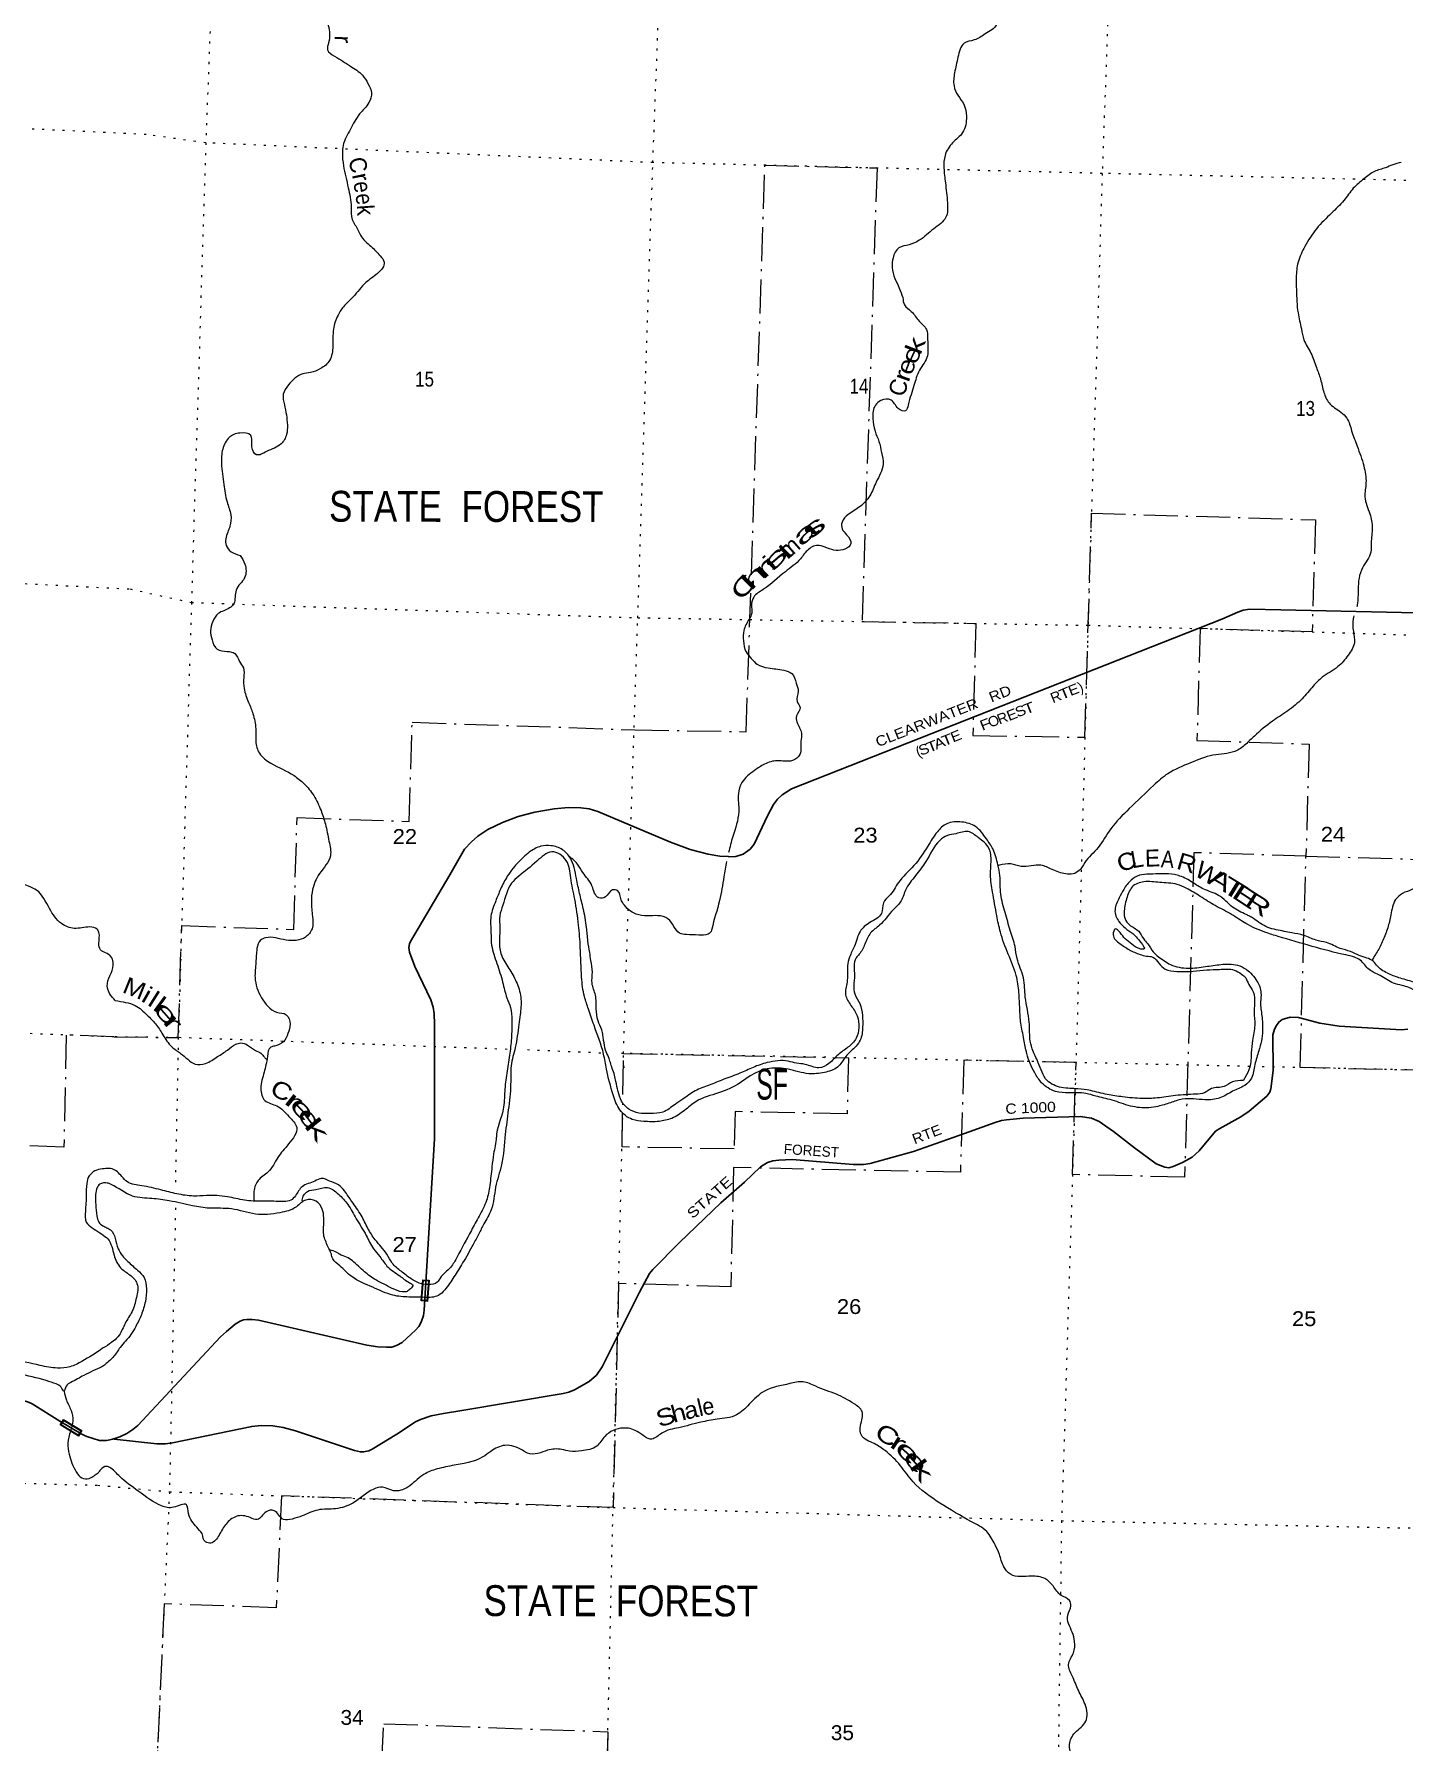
# Model space of a CAD drawing. Header units: feet. Extents: x -932108 to -739700, y 12311 to 202656.
# Drawn here: x -806858 to -790731, y 61012 to 81120 of the extents above; entities that cross this region are included whole.
import ezdxf
from ezdxf.enums import TextEntityAlignment as Align

# ---------------------------------------------------------------- set-up
doc = ezdxf.new("R2010")
doc.units = ezdxf.units.FT
doc.header["$LTSCALE"] = 80
doc.linetypes.add('DOT_DASHED', pattern=[7.7, 5, -1.2, 0.3, -1.2])
doc.linetypes.add('DOTTED', pattern=[1.5, 0.3, -1.2])
for name, color, linetype, lineweight in [('29', 7, 'Continuous', 25), ('30', 7, 'Continuous', 35), ('31', 7, 'Continuous', 13), ('39', 7, 'Continuous', 13), ('44', 7, 'DOT_DASHED', 13), ('7', 7, 'DOTTED', 13)]:
    doc.layers.add(name, color=color, linetype=linetype, lineweight=lineweight)
doc.layers.add('41', color=7, linetype='Continuous')

msp = doc.modelspace()

# ---------------------------------------------------------------- linework, layer by layer
at = {"layer": '29'}
msp.add_line((-801964.77, 71222.62), (-802427.98, 70435.32), dxfattribs=at)
for points in [[(-792179.3, 74341.52), (-792542.56, 74349.73), (-792620.94, 74338.62), (-792686.99, 74313.84), (-792875.03, 74230.51), (-797941.99, 72233.37), (-798051.06, 72164.01), (-798103.46, 72110.08), (-798154.25, 72048.36), (-798221.23, 71914.66), (-798380.12, 71583.6), (-798426.69, 71523.81), (-798509.28, 71463.19), (-798595.93, 71437.07), (-798681.57, 71431.02), (-798683.44, 71435.12), (-798785.8, 71441.2), (-798922.02, 71465.98), (-799133.47, 71517.68), (-799365.83, 71606.61), (-799764.54, 71774.69)], [(-788979.85, 74269.23), (-792179.3, 74341.52)], [(-799764.54, 71774.69), (-800222.59, 71967.79), (-800321.35, 71998.79), (-800422.43, 72009.18), (-800564.89, 72015.32), (-800734.13, 71998.79), (-800963.85, 71957.89), (-801159.29, 71907.93), (-801342.71, 71836.29), (-801514.28, 71755.11), (-801634.39, 71675.29), (-801708.29, 71610.54), (-801788.92, 71521.51), (-801964.77, 71222.62)], [(-802427.98, 70435.32), (-802439.94, 70409.66), (-802447.16, 70365.25), (-802438.51, 70310.69), (-802376.08, 70143.13), (-802186.99, 69747.25), (-802159.25, 69662.07), (-802146.61, 69582.5), (-802142.91, 69461.39), (-802145.22, 68110.57), (-802266.03, 66096.58), (-802272.77, 66033.58), (-802299.32, 65954.61), (-802326.43, 65901.41), (-802367.71, 65860.11), (-802417.22, 65811.62), (-802524.56, 65715.55), (-802590.61, 65678.38), (-802646.14, 65660.49), (-802710.31, 65657.72), (-802809.15, 65662.26), (-802941.28, 65683.1), (-804214.9, 65975.76), (-804291.42, 65985.23), (-804353.18, 65986.09), (-804394.45, 65979.89), (-804431.6, 65965.43), (-804491.46, 65928.26), (-804594.65, 65843.59), (-804665.21, 65780.78), (-805636.97, 64736.68), (-805696.77, 64689.17), (-805766.94, 64643.73), (-805850.53, 64604.49), (-805896.97, 64586.94), (-805935.15, 64576.61), (-805967.14, 64568.35), (-806007.39, 64562.16), (-806051.76, 64559.06), (-806090, 64560.95)], [(-795904.52, 68176.98), (-795542.21, 68305.64), (-795468.01, 68328.18), (-795408.79, 68336.14), (-795214.36, 68355.12), (-794543.22, 68375.44), (-794407.52, 68354.78), (-794319.04, 68317.49), (-794148.54, 68200.49), (-793901.46, 68007.39), (-793648.2, 67818.13), (-793545.97, 67776.92), (-793497.07, 67772.27), (-793448, 67784.74), (-793336.4, 67832.84), (-793224.63, 67898.08), (-793139.64, 67971.15), (-792947.53, 68201), (-792899.14, 68233.57), (-792650.82, 68371.42), (-792551.68, 68438.66), (-792342.12, 68615.75), (-792309.52, 68662.35), (-792295.22, 68703.01), (-792267.78, 68916.93), (-792271.51, 69338.28), (-792253.63, 69403.31), (-792230.35, 69445.25), (-792202.4, 69487.19), (-792162.77, 69515.94), (-792067.35, 69543.11), (-791970.58, 69542.94), (-791719.18, 69476.1), (-791492.91, 69440.01), (-790756.38, 69393.99), (-790682.75, 69404.49)], [(-801821.2, 64913.26), (-800630.22, 65112.57), (-800561.83, 65129.97), (-800496.63, 65157.93), (-800324.32, 65255.79), (-800235.84, 65330.35), (-800170.49, 65427.36), (-799731.77, 66306.39), (-799611.79, 66528), (-799573.61, 66575.01), (-799258.79, 66891.64), (-798771.74, 67358.16), (-798495.58, 67603.59), (-798305.48, 67781.58), (-798221.99, 67833.04), (-798161.11, 67851.48), (-798091.26, 67860.8), (-797930.89, 67867.45), (-797214.15, 67808.34), (-797094.65, 67809.54), (-797015.48, 67823.52), (-796504.16, 67964.04), (-795904.52, 68176.98)], [(-808444.2, 63507.02), (-808426.89, 63628.62), (-808395.03, 63751.7), (-808356.59, 63844.03), (-808311.55, 63931.94), (-807762.32, 64732.03), (-807659.08, 64855.14), (-807582.17, 64925.46), (-807542.64, 64954.05), (-807489.91, 64982.63), (-807393.24, 65017.78), (-807325.15, 65033.18), (-807257.04, 65044.17), (-807125.21, 65052.95), (-807050.53, 65046.37), (-806986.82, 65033.18), (-806923.11, 65011.2), (-806879.16, 64991.4), (-806554.02, 64789.18), (-806303.03, 64638.64), (-806274.18, 64624.36), (-806237.66, 64608.94), (-806090, 64560.95)], [(-805913.6, 64574.88), (-805414.5, 64519.48), (-805312.04, 64519.48), (-805228.22, 64533.46), (-804295.6, 64726.28), (-804185.04, 64738.51), (-804047.7, 64733.75), (-803924.24, 64715.21), (-803779.94, 64674.5), (-803087.25, 64441.5), (-803016.11, 64426.28), (-802978.86, 64426.28), (-802918.31, 64440.26), (-802877.23, 64460.01), (-802587.31, 64636.87), (-802368.78, 64780.45), (-802309.67, 64808.05), (-802182.5, 64850.35), (-802037.53, 64877.06), (-801821.2, 64913.26)]]:
    msp.add_lwpolyline(points, dxfattribs=at)
at = {"layer": '31'}
for p, q in [((-802299.76, 66203.87), (-802281.78, 66453.22)), ((-802281.78, 66453.22), (-802206.98, 66447.82)), ((-806510.57, 64807.9), (-806297.42, 64677.25)), ((-806297.42, 64677.25), (-806336.62, 64613.31))]:
    msp.add_line(p, q, dxfattribs=at)
for points in [[(-802206.98, 66447.82), (-802224.95, 66198.47), (-802299.76, 66203.87)], [(-806336.62, 64613.31), (-806549.76, 64743.95), (-806510.57, 64807.9)]]:
    msp.add_lwpolyline(points, dxfattribs=at)
for points in [[(-802291.21, 66211.26), (-802274.38, 66444.66), (-802215.52, 66440.42), (-802232.35, 66207.02)], [(-806538.75, 64746.59), (-806507.92, 64796.89), (-806308.43, 64674.6), (-806339.26, 64624.31)]]:
    msp.add_lwpolyline(points, close=True, dxfattribs=at)
at = {"layer": '39'}
for points in [[(-794580.3, 88566.9), (-794450.6, 88520.55), (-794396.97, 88428.11), (-794351.81, 88257.23), (-794388.99, 88163.54), (-794506.82, 88136.88), (-794663.25, 88101.32), (-794744.65, 88013.02), (-794764.66, 87821.94), (-794775.28, 87608.38), (-794758.15, 87444.42), (-794727.5, 87326.44), (-794646.06, 87154.45), (-794514.83, 86896.19), (-794503.96, 86790.93), (-794488.86, 86691.6), (-794513.43, 86549.09), (-794531.25, 86364), (-794540.75, 86186.73), (-794566.96, 86056.37), (-794550.26, 85878.3), (-794513.87, 85750.06), (-794452.96, 85566.59), (-794402.99, 85486.37), (-794279.06, 85383.7), (-794186.7, 85304.19), (-794046.68, 85265.59), (-793940.99, 85226.03), (-793828.41, 85147.92), (-793753.17, 85036.66), (-793731.47, 84955.28), (-793724.66, 84783.56), (-793751.25, 84641.11), (-793816.99, 84471.62), (-793974.3, 84276.68), (-794070.78, 84091.98), (-794198.98, 83859.83), (-794178.06, 83687.68), (-794126.76, 83585.22), (-794146.49, 83468.79), (-794264.57, 83302.92), (-794371.05, 83251.7), (-794512.66, 83173.32), (-794566.78, 83053.91), (-794537.52, 82956.16), (-794456.5, 82901.21), (-794432.85, 82817.76), (-794571.18, 82715.06), (-794693.82, 82597.75), (-794770.5, 82531.49), (-794913.94, 82459.22), (-795028.73, 82400.18), (-795100.76, 82353.97), (-795095.62, 82258.97), (-795054.2, 82162.87), (-795048.36, 82025.48), (-795093.35, 81940.09), (-795160.61, 81917.94), (-795255.8, 81840.15), (-795312.46, 81769.25), (-795423.34, 81706.06), (-795475.28, 81657.21), (-795526.82, 81555.88), (-795530.49, 81436.94), (-795521.75, 81327.71), (-795528.71, 81233.09), (-795659.22, 81122.08), (-795788.49, 81051.38), (-795908.7, 81012.7), (-795980.31, 80849.43), (-796020.29, 80665.02), (-796027.09, 80509.86), (-795982.08, 80399.52), (-795912.7, 80294.49), (-795880.78, 80152.26), (-795927.05, 79959.98), (-796043.71, 79840.47), (-796133.02, 79691.87), (-796145.68, 79542.94), (-796128.86, 79368.9), (-796103.83, 79134.07), (-796123.22, 78963.15), (-796264.56, 78828.26), (-796436.19, 78692.28), (-796556.83, 78639.48), (-796674.97, 78602.74), (-796745.15, 78485.84), (-796754.68, 78373.14), (-796722.38, 78243.01), (-796671.38, 78130.47), (-796630.46, 78018.24)], [(-805344, 85678.95), (-805280.39, 85612.01), (-805206.51, 85456.39), (-805131.08, 85351.17), (-805041.11, 85259.63), (-805006.43, 85141.54), (-804987.65, 84965.42), (-804918.83, 84842.24), (-804830.16, 84708.37), (-804750.7, 84603.02), (-804657.69, 84479.1), (-804613.49, 84342.56), (-804578.16, 84180.05), (-804544.65, 84023.66), (-804515.93, 83843.19), (-804518.76, 83685.89), (-804520.45, 83500.31), (-804510.79, 83290.16), (-804493.97, 83116.12), (-804483.35, 83002.8), (-804455.39, 82862.71), (-804445.54, 82789.77), (-804422.91, 82738.63), (-804353.84, 82623.52), (-804307.39, 82559.54), (-804224.05, 82514.61), (-804113.49, 82436.57), (-804069.25, 82366.61), (-804012, 82195.36), (-803950.74, 82088.55), (-803876.77, 82001.54), (-803786.11, 81932.17), (-803707.48, 81865.19), (-803633.82, 81768.1), (-803531.05, 81633.79), (-803454.82, 81423.62), (-803394.47, 81222.01), (-803390.67, 81018.1), (-803403.3, 80935.76), (-803320.89, 80860.59), (-803134.87, 80743.91), (-802992.93, 80636.65), (-802927.33, 80539.81), (-802886.35, 80429.59), (-802916.15, 80313.47), (-803025.18, 80179.61), (-803133.56, 80001.33), (-803220.21, 79808.26), (-803228.99, 79719.75), (-803215.46, 79570.02), (-803158.92, 79310.01), (-803125.52, 79085.01), (-803111.92, 78937.29), (-803045.05, 78816.19), (-803016.75, 78752.77), (-802891.68, 78621.82), (-802784.19, 78509.56), (-802736.04, 78435.45), (-802814.78, 78302.67), (-802953.29, 78193.92), (-803101.67, 78026.96), (-803203.72, 77923.14), (-803279.75, 77812.48), (-803333.29, 77646.65), (-803341.52, 77445.12), (-803378.93, 77278.79), (-803484.82, 77181.15), (-803605.28, 77134.4), (-803694.52, 77118.97), (-803863.95, 76988.97), (-803923.8, 76879.83), (-803911.47, 76756.37), (-803876.48, 76517.2), (-803885.95, 76406.51), (-803949.89, 76295.47), (-804122.17, 76203.9), (-804238.29, 76167.11), (-804293.94, 76259.61), (-804307.91, 76395.23), (-804436.15, 76423.38), (-804560.83, 76370.7), (-804637.67, 76233.83), (-804652.85, 76068.84), (-804624.34, 75815.74), (-804586.22, 75612.79), (-804542.52, 75460.12), (-804552.73, 75325.24), (-804579.09, 75255.43), (-804595.97, 75100.58), (-804537.75, 75026.15), (-804432.24, 74980.54)], [(-805902.11, 69742.32), (-805965, 69814.95), (-805996, 69940.95), (-805952, 70063.95), (-805927, 70189.95), (-805954, 70259.95), (-806016, 70302.95), (-806075, 70335.95), (-806096, 70416.95), (-806095, 70541.95), (-806117, 70581.95), (-806201, 70606.95), (-806385, 70590.95), (-806535, 70647.95), (-806677, 70823.95), (-806829, 71039.95), (-806923, 71085.95), (-807063, 71172.95), (-807102, 71291.95), (-807102, 71430.95), (-807084, 71564.95), (-807114, 71715.95), (-807315, 72086.95), (-807449, 72358.95), (-807497, 72736.95), (-807510, 73128.95), (-807505, 73287.95), (-807576, 73371.95), (-807694, 73386.95), (-807818, 73377.95), (-807959, 73409.95), (-808141, 73484.95), (-808262, 73626.95), (-808553, 74020.95), (-808765, 74116.95), (-809434, 74290.95), (-809611, 74358.95), (-809696, 74523.95), (-809753, 74699.95), (-809889, 74864.95), (-810162, 75216.95), (-810191, 75331.95), (-810129, 75463.95), (-809921, 75614.95), (-809680, 75787.95), (-809617, 75941.95), (-809659, 76088.95), (-809781, 76431.95), (-809800, 76591.95), (-809721, 76694.95), (-809610, 76742.95), (-809543, 76806.95), (-809557, 76893.95), (-809698, 77135.95), (-809765, 77223.95), (-809840, 77252.95), (-809960, 77263.95), (-810046, 77330.95), (-810076, 77440.95), (-810155, 77649.95), (-810260, 77740.95), (-810423, 77844.95), (-810506, 77932.95), (-810534, 78032.95), (-810536, 78254.95), (-810557, 78415.95), (-810729, 78632.95), (-810879, 78846.95), (-810915, 78983.95), (-810821, 79118.95), (-810764, 79309.95), (-810830, 79463.95), (-810987, 79605.95), (-811161, 79780.95), (-811241, 80019.95), (-811196, 80239.95), (-811077, 80410.95), (-810898, 80537.95), (-810772, 80659.95), (-810785, 80776.95), (-810824, 80915.95), (-811077, 81217.95), (-811143, 81363.95), (-811140, 81530.95), (-811105, 81666.95), (-811115, 81761.95), (-811284, 81958.95), (-811409, 82199.95), (-811466, 82512.95), (-811537, 82673.95), (-811723, 82753.95), (-811816, 82838.95), (-811859, 82935.95), (-811871, 83060.95), (-811971, 83131.95), (-812106, 83119.95), (-812217, 83087.95)], [(-790761.48, 79609.92), (-790861.23, 79580.7), (-790944.98, 79546.94), (-791075.45, 79502.52), (-791201.13, 79417.59), (-791325.66, 79304.37), (-791436.95, 79162.51), (-791582.82, 79011.61), (-791757.89, 78829.32), (-791895.48, 78619.66), (-791975.83, 78434.47), (-791997.43, 78257.56), (-791995.92, 78110.22), (-791976.1, 77837.21), (-791937.55, 77648.37), (-791907.14, 77522.34), (-791825.33, 77362.44), (-791759.89, 77194.98), (-791711.65, 77058.31), (-791672.17, 76899.71), (-791611.34, 76778.8), (-791473.5, 76669.65), (-791403.06, 76598.88), (-791345.12, 76449.81), (-791280.12, 76268.23), (-791202.56, 76035.83), (-791176.47, 75835.27), (-791189.57, 75672.23), (-791131.23, 75470.68), (-791102.01, 75306.34), (-791115.54, 75129.19), (-791118.9, 75020.34), (-791217.32, 74837.72), (-791269.56, 74583.06), (-791279.19, 74401.76), (-791284.04, 74377.37)], [(-796630.46, 78018.24), (-796608.95, 77930.81), (-796530.58, 77855.77), (-796437.32, 77739.92), (-796351.63, 77640.44), (-796338.3, 77549.23), (-796335.43, 77446.23), (-796338.91, 77333.34), (-796432.93, 77162.7), (-796498.99, 76983.12), (-796566.6, 76753.15), (-796596.93, 76685.47), (-796682.85, 76712.32), (-796768.54, 76811.8), (-796889.78, 76805.43), (-796980.35, 76681.09), (-796981.01, 76594.34), (-796957.34, 76446.32), (-796910.68, 76323.82), (-796880.4, 76193.76), (-796862.46, 76056), (-796943.62, 75844.6), (-797019.13, 75685.49), (-797134.02, 75557.86), (-797272.1, 75463.22), (-797345.44, 75374.67), (-797343.89, 75293.91), (-797291.53, 75225.72), (-797242.3, 75121.3), (-797310.86, 75056.82), (-797518.26, 75069.23), (-797614.13, 75100.42), (-797740.26, 75053.12), (-797834.87, 74941.72), (-798013.04, 74789.8), (-798275.71, 74579.93), (-798385.39, 74490.48), (-798412.5, 74396.47), (-798409.37, 74301.54), (-798439.77, 74231.85), (-798502.44, 74096.56), (-798506.17, 73975.61), (-798475.89, 73845.54), (-798413.7, 73768.98), (-798345.21, 73700.29), (-798215.39, 73657.97), (-798030.66, 73630.12), (-797937.06, 73590.93), (-797884.05, 73478.32), (-797862.85, 73380.82), (-797874.64, 73260.11), (-797840.41, 73192.48), (-797881.81, 73092.86), (-797845.8, 72952.53), (-797821.59, 72887.22), (-797830.43, 72796.69), (-797841.33, 72639.63), (-797930.35, 72565.69), (-798107.89, 72565.08), (-798258.46, 72523.28), (-798375.7, 72450.2), (-798525.35, 72307.49), (-798565.67, 72177.57), (-798562.12, 71965.6), (-798631.72, 71671.12), (-798682.24, 71485.05)], [(-804432.24, 74980.54), (-804376.84, 74879.97), (-804379.8, 74718.64), (-804479.06, 74574.39), (-804508.28, 74411.84), (-804625.77, 74330.7), (-804689.3, 74298.34), (-804754.77, 74203.5), (-804780.29, 74095.32), (-804763.43, 73987.86), (-804702.3, 73877.02), (-804586.09, 73851.27), (-804494.07, 73826.25), (-804440.44, 73733.81), (-804394.37, 73657.73), (-804389.79, 73544.6), (-804385.71, 73415.34), (-804332.3, 73250.26), (-804281.92, 73117.56), (-804249.04, 72941), (-804247.59, 72791.64), (-804205.47, 72653.14), (-804069.95, 72533.97), (-803798.01, 72390.44), (-803679.95, 72294.01), (-803565.27, 72153.28), (-803479.92, 71977.14), (-803428.34, 71818.17), (-803386.13, 71617.11), (-803369.24, 71445.08), (-803498.77, 71235.17), (-803579.19, 71047.96), (-803593.74, 70903.13), (-803580.89, 70731.22), (-803585.37, 70586.08), (-803663.04, 70487.57), (-803890.07, 70452.16), (-804133.31, 70479.8), (-804192.69, 70451.35), (-804234.03, 70353.75), (-804247.13, 70190.71), (-804256.7, 70011.42), (-804234.16, 69891.68), (-804103.77, 69671.78), (-804002.98, 69604.12), (-803888.91, 69574.39), (-803843.96, 69462.03), (-803869.48, 69353.86), (-803922.98, 69254.61), (-804029.4, 69205.41), (-804070.14, 69192.53), (-804111.85, 69082.83), (-804149.88, 68896.34), (-804188.1, 68703.81), (-804139.99, 68563.11), (-804000.71, 68500.32), (-803859.27, 68376.94), (-803766.45, 68246.97), (-803861.22, 68052.13), (-803987.12, 67894.57), (-804105.45, 67720.63), (-804221.49, 67621.28), (-804264.78, 67525.76), (-804272.88, 67459.42), (-804267.07, 67381.08)], [(-791320.42, 74271.51), (-791326.67, 74235.74), (-791325.23, 74086.38), (-791313.08, 73956.87), (-791386.33, 73805.76), (-791507.45, 73672.26), (-791690.86, 73546.73), (-791798.96, 73443.1), (-791928.64, 73293.73), (-792098.44, 73151.63), (-792277.7, 73030.01), (-792490.88, 72854.94), (-792594.76, 72757.24), (-792720.37, 72674.33), (-792977.94, 72629.76), (-793242.99, 72539.01), (-793509.15, 72411.98), (-793676.81, 72273.86), (-793963.64, 72000.17), (-794180.77, 71762.67), (-794330.76, 71543.29), (-794487.57, 71364.48), (-794554.99, 71271.71), (-794624.82, 71231.48), (-794711.54, 71232.12), (-794873.36, 71283.49), (-795002.93, 71333.87), (-795235.32, 71320.82), (-795359.53, 71348.84), (-795493.1, 71334.78), (-795509.57, 71330.18)], [(-789859.74, 73593.5), (-789906.84, 73570.73), (-789954.43, 73531.83), (-789990.56, 73472.41), (-790044.33, 73429.67), (-790110.07, 73391.33), (-790131.53, 73349.61), (-790097.55, 73273.91), (-790037.31, 73199.42), (-789999.49, 73117.55), (-789998.32, 73024.7), (-790032.16, 72908.7), (-790067.01, 72825.03), (-790140.6, 72728.41), (-790214.37, 72625.75), (-790279.9, 72528.89), (-790290.76, 72438.42), (-790296.69, 72311.48), (-790322.46, 72195.24), (-790352.64, 72067.03), (-790378.7, 71876.14), (-790381.35, 71724.88), (-790389.8, 71581.88), (-790391.43, 71398.31), (-790401.45, 71269.48), (-790487.32, 71167.19), (-790630.11, 71050.5), (-790746.6, 71001.61), (-790827.5, 70929.43), (-790883.48, 70749.55), (-790920.46, 70597.33), (-790977.52, 70447.74), (-791046.24, 70312.64), (-791082.31, 70255.23), (-791105.57, 70212.06)], [(-792620.02, 68799.13), (-792747.61, 68782.86), (-792846.09, 68729.38), (-792994.14, 68703.65), (-793078.33, 68655.79), (-793181.73, 68638.78), (-793418.28, 68621.82), (-793637, 68594.22), (-793810.7, 68587.44), (-794042.09, 68606.64), (-794222.79, 68634.38), (-794421.07, 68680.81), (-794567.7, 68701.45), (-794760.87, 68717.46), (-794929.81, 68799.32), (-795034.31, 69008.33), (-795107.88, 69174.03), (-795132.49, 69291.81), (-795140.63, 69485.77), (-795187.98, 69781.82), (-795209.29, 70006.45), (-795284.9, 70236.77), (-795308.82, 70376.73), (-795365.51, 70566.13), (-795423.6, 70775.74), (-795477.41, 70993.29), (-795486.82, 71211.5), (-795511.18, 71337.35), (-795568, 71522.71), (-795644.94, 71644.12), (-795775.62, 71789.37), (-795933.34, 71842.63), (-796113.52, 71821.92), (-796223.32, 71728.44), (-796335.49, 71558.35), (-796499.9, 71329.32), (-796681.58, 71129.08), (-796789.28, 70972.98), (-796858.4, 70890.35), (-796882.41, 70765.98), (-797016.83, 70659.12), (-797133.05, 70553.73), (-797198.92, 70380.2), (-797257.31, 70252.85), (-797280.7, 70148.64), (-797286.61, 69957.14), (-797303.3, 69808.33), (-797240.58, 69683.32), (-797167.73, 69560.02), (-797147.77, 69422.2), (-797179.91, 69296.07), (-797275.97, 69190.05), (-797391.63, 69102.8), (-797499.73, 68999.17), (-797618.3, 68948.32), (-797780.43, 68989.62), (-797880.89, 69002.78), (-797979.02, 69025.97), (-798225.64, 69009.32), (-798392.77, 68953.91), (-798548.24, 68884.02), (-798738.03, 68813.16), (-798911.64, 68743.82), (-799075.11, 68676.2), (-799221.37, 68577.77), (-799311.98, 68518), (-799453.96, 68427.52), (-799601.77, 68409.85), (-799738.75, 68416.07), (-799854.34, 68461.99), (-799942.17, 68557.5), (-799983.03, 68671.75), (-800007.7, 68787.52), (-800023.6, 68860.64), (-800051.34, 68942.2), (-800095.61, 69076.74), (-800129.46, 69156.47), (-800152.12, 69272.17), (-800160.45, 69328.93), (-800174.52, 69395.95), (-800217.64, 69502.19), (-800239.55, 69642.09), (-800248.69, 69803.79), (-800288.73, 69944.25), (-800284.69, 70075.28), (-800302.63, 70213.04), (-800315.9, 70306.27), (-800337.93, 70442.13), (-800353.17, 70602), (-800392.75, 70823.16), (-800435.65, 71002.04)], [(-795588.6, 71378.06), (-795616.06, 71534.27), (-795741.31, 71659.18), (-795860.18, 71729.41), (-796004.14, 71705.57), (-796105.66, 71684.47), (-796194.19, 71626.65), (-796359.22, 71377.47), (-796481.34, 71211.72), (-796597.59, 71039.74), (-796660.45, 70898.4), (-796741.85, 70810.1), (-796902.82, 70627.38), (-797008.46, 70537.8), (-797077.12, 70404.71), (-797143.33, 70285.68), (-797180.98, 70242.44), (-797199.41, 70037.19), (-797207.17, 69916.36), (-797196.05, 69819.17), (-797137.05, 69704.36), (-797105.07, 69564.16), (-797103.19, 69428.91), (-797132.22, 69272.41), (-797241.06, 69144.59), (-797301.5, 69081.88), (-797400.2, 68955.76), (-797553.41, 68893.87), (-797735.42, 68879.28), (-797979.86, 68933.18), (-798199.54, 68939.91), (-798409.67, 68863.63), (-798545.67, 68770.94), (-798799.44, 68653.62), (-799062.78, 68552.73), (-799199.15, 68447.95), (-799351.34, 68353.75), (-799499.71, 68317.94), (-799679.26, 68317.39), (-799815.69, 68341.75), (-799961.53, 68453.17), (-800038.81, 68629.06), (-800120.18, 68934.23), (-800153.06, 69110.78), (-800265.68, 69449.19), (-800330.43, 69638.82), (-800378.29, 69787.59), (-800411.57, 70016.62), (-800427.08, 70364.15), (-800447.15, 70629.1), (-800492.24, 70933.15), (-800538.88, 71186.8), (-800593.12, 71390.24), (-800761.45, 71492.26), (-800938.38, 71380.65), (-801151.56, 71205.58), (-801236.86, 71121.43), (-801339.61, 70864.29), (-801375.77, 70738.28), (-801374.14, 70594.97), (-801379.67, 70415.55), (-801348.31, 70255.19), (-801256.23, 70101.03), (-801172.41, 69941.07), (-801125.6, 69758.04), (-801135.29, 69574.72), (-801150.93, 69460.18), (-801193.65, 69187.07), (-801240.61, 68972.61), (-801247.32, 68754.9), (-801274.79, 68453.07), (-801309.94, 68163.59), (-801355.27, 67805.81), (-801423.88, 67543.59), (-801476.49, 67276.83), (-801562.33, 67109.97), (-801622.37, 66994.78), (-801688.82, 66867.68), (-801812.49, 66651.53), (-801914.39, 66487.18), (-802024.04, 66333.16), (-802096.63, 66268.8), (-802260.75, 66245.58), (-802411.97, 66248.2), (-802446.23, 66249.25), (-802633.16, 66271.12), (-802870.32, 66365.15), (-803118.63, 66489.8), (-803259.95, 66617.22), (-803342.11, 66700.45), (-803358.57, 66755.43)], [(-800435.65, 71002.04), (-800472.62, 71176.7), (-800500.89, 71306.7), (-800543.88, 71416.98), (-800635.62, 71516.65), (-800771.36, 71563.18), (-800890.58, 71556.75), (-801027.91, 71486.3), (-801096.29, 71427.86), (-801217.22, 71300.42), (-801286.78, 71203.68), (-801366.07, 71052.76), (-801422.82, 70913.25), (-801478.8, 70733.37), (-801478.79, 70537.64), (-801471.11, 70394.14), (-801409.18, 70178.36), (-801341.33, 69958.36), (-801290.62, 69771.17), (-801249.7, 69658.94), (-801234.27, 69505.11), (-801238.66, 69297.41), (-801261, 69096.32), (-801293.79, 68883.44), (-801316.44, 68672.27), (-801335.06, 68460.97), (-801415.86, 68130.52), (-801415.93, 68128.5), (-801448.09, 67935.78), (-801466.93, 67783), (-801493.86, 67563.89), (-801531.64, 67385.47), (-801617.98, 67202.48), (-801709.92, 67033.79), (-801876.89, 66722.11), (-801955.31, 66599.41), (-802078.26, 66472.03), (-802112, 66424.64), (-802215.78, 66395.53), (-802324.17, 66412.98), (-802419.42, 66464.33), (-802537.73, 66552.7), (-802641.69, 66648.71), (-802706.98, 66755.63), (-802841, 66923.18), (-802927.65, 67056.99), (-803007.57, 67212.8), (-803117.54, 67375.57), (-803204.5, 67499.3), (-803274.94, 67570.07), (-803378.43, 67615.62), (-803476.38, 67644.85), (-803551.94, 67614.88), (-803703.26, 67548.9), (-803781.18, 67442.33), (-803837.28, 67389.57), (-803916.44, 67373.83), (-804037.36, 67377.54), (-804180.58, 67377.9), (-804379.92, 67390.06), (-804582.41, 67430.57), (-804828.1, 67444.16), (-804981.58, 67438.77), (-805176.45, 67464.92), (-805366.67, 67511.11), (-805591.09, 67560.36), (-805759.14, 67605.87), (-805825.61, 67670.04), (-805940.17, 67758.82), (-805974.96, 67764.28)], [(-798706.4, 71377.87), (-798737.09, 71198.15), (-798788.05, 70919.24), (-798879.12, 70583.04), (-798888.05, 70555.07), (-798921.29, 70523.8), (-799032.63, 70511.08), (-799177.68, 70517.54), (-799257.86, 70534.12), (-799324.02, 70612.83), (-799395.85, 70703.81), (-799513.77, 70739.71), (-799636.89, 70737.43), (-799771.36, 70759.71), (-799920.92, 70881.33), (-799945.69, 70928.5), (-799988.82, 71034.75), (-800047.07, 71042.59), (-800132.32, 70960.45), (-800209.28, 70950.7), (-800289.69, 71090.38), (-800395.81, 71246.98), (-800461.29, 71347.86), (-800516.04, 71404.02), (-800552.69, 71432.58)], [(-789591.24, 70395.15), (-789568.09, 70295.57), (-789561.5, 70182.38), (-789466.66, 70052.35), (-789353.13, 69939.91), (-789284.43, 69812.7), (-789207.48, 69691.29), (-789178.78, 69575.4), (-789229.36, 69439.74), (-789346.79, 69360.61), (-789562.35, 69304.67), (-789727.33, 69253.23), (-789847.3, 69222.6), (-789913.62, 69230.69), (-790030.69, 69359.38), (-790100.26, 69458.37), (-790218.88, 69536.66), (-790361.06, 69635.86), (-790449.21, 69721.29), (-790564.82, 69831.77), (-790673.86, 69893.63), (-790749.76, 69918.16), (-790853.82, 69945.56), (-791008.41, 70035.04), (-791139.37, 70105.65), (-791244.9, 70215.82), (-791312.37, 70252.2), (-791412.46, 70277.46), (-791808.77, 70378.39), (-792210.63, 70495.64), (-792356.44, 70542.48), (-792589.26, 70646.47), (-792759.41, 70754.59), (-792951.86, 70859.37), (-793128.05, 70967.67), (-793292.53, 71063.52), (-793400.12, 71107.17), (-793605.13, 71131.62), (-793790.48, 71139.32), (-793929.52, 71079.01), (-793967.72, 71017.63), (-794015.08, 70855.64), (-794013.7, 70704.27), (-793961.46, 70632.04), (-793852.85, 70556.07), (-793797.02, 70469.61), (-793746.49, 70407.53), (-793680.82, 70312.7), (-793548.9, 70207.77), (-793477.59, 70165.22), (-793267.09, 70122.45), (-793066.82, 70140.52), (-792884.51, 70165.2), (-792691.09, 70157.25), (-792583.75, 70105.54), (-792460.83, 69970.61), (-792412.72, 69829.91), (-792417.97, 69725.15), (-792402.85, 69561.24), (-792394.15, 69385.43), (-792437.76, 69148.67), (-792485.12, 68986.68), (-792524.36, 68826.46), (-792603.62, 68742.12), (-792747, 68671.86), (-792896.67, 68593.72), (-793072.82, 68572.89), (-793338.91, 68579.03), (-793479.4, 68536.93), (-793625.94, 68495.01), (-793733.38, 68478.13), (-793948.59, 68498.85), (-794166.34, 68568.08), (-794358.51, 68616.34), (-794474.59, 68646.13), (-794676.07, 68654.33), (-794832.9, 68671.24), (-794995.17, 68773.07), (-795076.34, 68888.55), (-795170.14, 69117.42), (-795203.34, 69283.9), (-795239.81, 69474.69), (-795252.85, 69640.55), (-795263.01, 69834.56), (-795295.14, 70035.31), (-795388.27, 70286.35), (-795481.08, 70547.47), (-795523.54, 70740.46), (-795573.46, 71018.43), (-795597.48, 71220.95), (-795588.6, 71378.06)], [(-789651.65, 70725.91), (-789687.9, 70662.45), (-789683.51, 70543.26), (-789656.82, 70427.43), (-789640.4, 70305.86), (-789623.87, 70252.89), (-789584.29, 70162.9), (-789526.38, 70078.39), (-789432.68, 69976.65), (-789348.11, 69840.88), (-789278.48, 69743.91), (-789254.24, 69614.03), (-789311.77, 69514.9), (-789456.66, 69460.83), (-789619.39, 69417.39), (-789770.98, 69407.92), (-789880.24, 69397.14), (-789972.27, 69422.16), (-790039.94, 69517.05), (-790142.69, 69586.79), (-790219.37, 69651.69), (-790311.54, 69737.24), (-790393.45, 69828.54), (-790539.6, 69929.87), (-790683.34, 69978.67), (-790771.34, 70003.56), (-790906.95, 70054.13), (-791037.36, 70142.87), (-791091.98, 70203.07), (-791165.43, 70241.64), (-791255.26, 70272.64), (-791358.75, 70318.19), (-791478.68, 70354.15), (-791641.95, 70423.72), (-791764.14, 70451.68), (-791909.65, 70508.6), (-792047.96, 70537.06), (-792234.4, 70575.06), (-792332.41, 70602.28), (-792502.68, 70706.37), (-792546.21, 70733.93), (-792585.96, 70753.31), (-792746.66, 70840.97), (-792911.85, 70979.21), (-793087.09, 71053.18), (-793219.82, 71131.91), (-793366.78, 71207.04), (-793430.84, 71223.13), (-793725.21, 71228.12), (-793842.6, 71215.57), (-793941.14, 71160.08), (-794029.27, 71049.78), (-794082.82, 70948.52), (-794131.52, 70808.77), (-794121.66, 70735.82), (-794085.3, 70672.16), (-794013.03, 70595.28), (-793922.25, 70529.95), (-793871.47, 70475.93), (-793809.21, 70401.38), (-793788.66, 70348.29), (-793827.01, 70347.45), (-793932.21, 70403.14), (-794010.9, 70468.1), (-794071.2, 70540.57), (-794128.34, 70584.7), (-794152.62, 70516.84), (-794073.16, 70411.49), (-793962.42, 70339.49), (-793837.06, 70283.19), (-793760.98, 70264.71), (-793686.72, 70252.35), (-793614.33, 70179.51), (-793539.79, 70110.63), (-793403.43, 70084.26), (-793209.71, 70086.39), (-793051.88, 70101.73), (-792902.43, 70107.24), (-792727.16, 70099.84), (-792641.93, 70050.82), (-792592.85, 70006.94), (-792556.86, 69931.18), (-792503.1, 69842.77), (-792487.51, 69759.56), (-792492.23, 69606.36), (-792486.95, 69450.83), (-792512.63, 69272.03), (-792527.25, 69125.18), (-792544.57, 68956.22), (-792598.68, 68836.81), (-792620.02, 68799.13)], [(-805902.11, 69742.32), (-805780.7, 69719.15), (-805666.81, 69683.38), (-805527.14, 69568.12), (-805427.4, 69466.19), (-805342.58, 69338.48), (-805236.03, 69195.99), (-805133.53, 69118.19), (-805048.92, 69049.01), (-804961.92, 68991.86), (-804840.62, 69000.25), (-804696.93, 69080.59), (-804581.59, 69157.77), (-804484.69, 69225.42), (-804425.68, 69241.77), (-804343.8, 69215.05), (-804250.88, 69153.68), (-804187.38, 69119.45), (-804146.42, 69073.8), (-804119.24, 69046.59)], [(-805974.95, 67764.28), (-806054, 67758.95), (-806142, 67733.95), (-806209, 67676.95), (-806239, 67586.95), (-806245, 67445.95), (-806255, 67258.95), (-806244, 67131.95), (-806175, 67065.95), (-806085, 67005.95), (-806007, 66949.95)], [(-805983, 67589.95), (-806043, 67592.95), (-806086, 67576.95), (-806114, 67537.95), (-806134, 67457.95), (-806133, 67336.95), (-806118, 67204.95), (-806097, 67132.95), (-806049, 67088.95), (-806000, 67064.95)], [(-803358.57, 66755.43), (-803398.16, 66845.43), (-803448.34, 66984.17), (-803449.64, 67073), (-803448.23, 67183.93), (-803465.28, 67285.34), (-803539.06, 67378.41), (-803659.68, 67392.19), (-803769.04, 67312.82), (-803964.88, 67242.14), (-804251.81, 67226.73), (-804534.36, 67287.85), (-804794.35, 67295.82), (-804993.19, 67324.11), (-805267.74, 67382.98), (-805470.67, 67409.38), (-805697.73, 67438.53), (-805950.67, 67575.52), (-805983, 67589.95)], [(-803697.87, 67366.23), (-803700.05, 67391.41), (-803682.12, 67449.38), (-803640.44, 67492.49), (-803542.83, 67517.75), (-803405.04, 67537.74), (-803274.27, 67461.09), (-803165.07, 67338.69), (-803065.31, 67172.19), (-802948.34, 66974.9), (-802862.37, 66818.91), (-802786.57, 66725.79), (-802703.27, 66614.27), (-802551.5, 66498.64), (-802436.97, 66418.46), (-802399.49, 66391.08), (-802427.06, 66347.53), (-802466.34, 66316.45), (-802518.99, 66309.99), (-802640.75, 66352.06), (-802833.38, 66450.79), (-802967.57, 66547.72), (-803110.9, 66675.2), (-803178.12, 66719.63), (-803261.77, 66754.48), (-803295.41, 66775.69), (-803380.36, 66804.96)], [(-806000, 67064.95), (-805957.25, 67039.46), (-805868.5, 66818.66), (-805753.79, 66667.44), (-805639.95, 66565.08), (-805561.94, 66477.94), (-805535.69, 66348), (-805548.42, 66197.05), (-805595.59, 66041.11), (-805660.34, 65903.87), (-805717.74, 65808.78), (-805845.53, 65655.31), (-805919.31, 65552.16), (-806021.73, 65455.16), (-806059, 65426.95)], [(-806007, 66949.95), (-805991.17, 66933.39), (-805916.12, 66744.34), (-805840.74, 66595.45), (-805730.43, 66509.34), (-805646.75, 66409.92), (-805653.93, 66242.66), (-805705.38, 66078.78), (-805786.32, 65940.02), (-805857.24, 65798.93), (-805921.6, 65732.45), (-806020.59, 65664.54), (-806051, 65645.95)], [(-806051, 65645.95), (-806295, 65491.95), (-806437, 65428.95), (-806583, 65412.95), (-806787, 65443.95), (-807134, 65533.95), (-807439, 65643.95), (-807605, 65690.95), (-807761, 65745.95), (-808281, 66040.95), (-808457, 66161.95), (-808630, 66212.95), (-808854, 66240.95), (-809061, 66217.95), (-809182, 66172.95), (-809272, 66095.95), (-809379, 65954.95), (-809572, 65716.95), (-809769, 65545.95), (-809988, 65411.95), (-810353, 65229.95), (-810555, 65081.95), (-810754, 64912.95), (-810911, 64717.95), (-810975, 64592.95), (-811008, 64447.95), (-811052, 64255.95), (-811150, 63492.95), (-811189, 63151.95), (-811245, 62496.95), (-811290, 62214.95), (-811371, 62050.95), (-811495, 61932.95), (-811650, 61856.95), (-811751, 61808.95), (-811824, 61752.95), (-811880, 61694.95), (-811940, 61660.95), (-812014, 61690.95), (-812119, 61771.95), (-812219, 61965.95), (-812293, 62259.95), (-812379, 62410.95), (-812490, 62465.95), (-812669, 62513.95), (-812772, 62562.95), (-812845, 62633.95), (-812930, 62766.95), (-813098, 62991.95), (-813316, 63168.95), (-813520, 63292.95), (-813822, 63389.95), (-814004, 63411.95), (-814203, 63386.95), (-814403, 63322.95), (-814587, 63231.95), (-814701, 63106.95), (-814748, 62983.95), (-814713, 62835.95), (-814621, 62665.95), (-814530, 62581.95), (-814373, 62580.95), (-814061, 62611.95), (-813737, 62649.95), (-813577, 62624.95), (-813489, 62556.95), (-813420, 62432.95), (-813209, 62007.95), (-813168, 61877.95), (-813124, 61651.95), (-813101, 61424.95), (-813066, 60924.95), (-813013, 60529.95)], [(-806059, 65426.95), (-806272, 65326.95), (-806425, 65244.95), (-806481, 65200.95), (-806506, 65139.95), (-806540, 65187.95), (-806597, 65225.95), (-806716, 65265.95), (-807045, 65347.95), (-807686, 65532.95), (-807982, 65632.95), (-808202, 65772.95), (-808479, 65978.95), (-808722, 66081.95), (-808900, 66111.95), (-809019, 66076.95), (-809185, 65954.95), (-809364, 65742.95), (-809499, 65590.95), (-809727, 65436.95), (-810043, 65270.95), (-810351, 65046.95), (-810607, 64801.95), (-810779, 64663.95), (-810858, 64545.95), (-810908, 64368.95), (-811064, 63283.95), (-811113, 62700.95), (-811136, 62223.95), (-811231, 61993.95), (-811351, 61859.95), (-811501, 61763.95), (-811654, 61701.95), (-811723, 61665.95), (-811761, 61618.95), (-811763, 61574.95), (-811805, 61530.95), (-811884, 61527.95), (-812063, 61577.95), (-812307, 61721.95), (-812508, 61909.95), (-812803, 62398.95), (-813034, 62686.95), (-813346, 63020.95), (-813535, 63169.95), (-813750, 63277.95), (-813880, 63309.95), (-814096, 63292.95), (-814340, 63242.95), (-814506, 63144.95), (-814626, 63018.95), (-814624, 62915.95), (-814573, 62806.95), (-814509, 62745.95), (-814272, 62721.95), (-814052, 62736.95), (-813919, 62774.95), (-813659, 62785.95), (-813517, 62767.95), (-813394, 62661.95), (-813261, 62524.95), (-813176, 62299.95), (-813084, 62004.95), (-812991, 61641.95), (-812963, 61349.95), (-812856, 60524.95)], [(-793276.59, 59826.8), (-793294.55, 59858.91), (-793359.42, 59935.48), (-793534.07, 59963.03), (-793653.38, 60019.15), (-793791.37, 60188.84), (-794028.06, 60363.57), (-794290.11, 60500.74), (-794502.92, 60664.65), (-794630.71, 60838.07), (-794666.67, 60980.41), (-794601.79, 61121.69), (-794474.62, 61255), (-794484.59, 61455.06), (-794562.25, 61618.87), (-794635.69, 61788.59), (-794677.94, 61923.06), (-794621.24, 62060.55), (-794607.06, 62193.29), (-794635.95, 62303.14), (-794688.3, 62502.48), (-794650.56, 62614.32), (-794668.79, 62677.43), (-794765.8, 62736.9), (-794861.2, 62848.79), (-794959.42, 62934.53), (-795111.84, 62963.42), (-795363.33, 62985.25), (-795441.27, 63074.4), (-795493.29, 63219.26), (-795544.22, 63333.82), (-795642.34, 63488.16), (-795822.32, 63604.66), (-796192.79, 63823.85), (-796509.87, 64073.68), (-796657.32, 64263.84), (-796839.46, 64440.94), (-796966.02, 64523.51), (-797118.29, 64623.01), (-797126.9, 64736.27), (-797109.71, 64901.2), (-797203.71, 64992.87), (-797412.09, 65104.18), (-797655.29, 65198.4), (-797804.96, 65251.42), (-797958.93, 65229.91), (-798260.26, 65140.27), (-798438.49, 64986.33), (-798587.58, 64861.76), (-798815.11, 64810.22), (-799007.81, 64775.78), (-799268.02, 64711.11), (-799467.7, 64646.61), (-799584.82, 64577.56), (-799759.56, 64667.67), (-799923.77, 64707), (-800138.62, 64608.67), (-800232.92, 64494.53), (-800414.15, 64439.55), (-800553.52, 64433.73), (-800643.66, 64454.66), (-800813.38, 64445.73), (-800925.47, 64408.82), (-801050.43, 64412.65), (-801107.94, 64444.68), (-801313.91, 64503.45), (-801481.53, 64431.92), (-801576.36, 64366.22), (-801936.56, 64264.27), (-802137.7, 64217.97), (-802280.89, 64153.75), (-802458.75, 64011.91), (-802627.52, 63968.66), (-802755.33, 64010.91), (-802858.92, 63987.86), (-803104.04, 63823.86), (-803307.81, 63757.47), (-803518.1, 63741.72), (-803701.78, 63672.69), (-803817.9, 63635.9), (-803922.95, 63631.05), (-804030.75, 63733.22), (-804125.91, 63722.02), (-804231.68, 63628.4), (-804313.63, 63653.11), (-804478.64, 63666.24), (-804598.39, 63577.1), (-804681.1, 63446.46), (-804778.8, 63352.6), (-804838.89, 63366.55), (-804878.23, 63464.61)], [(-806504, 65137.95), (-806478, 65035.95), (-806423, 64913.95), (-806404, 64793.95), (-806430.69, 64667.66)], [(-806430.69, 64667.66), (-806460, 64528.95), (-806445, 64400.95), (-806362, 64189.95), (-806296, 64119.95), (-806210, 64113.95), (-806152, 64145.95), (-806104.8, 64179.67)], [(-804878.23, 63464.61), (-804942.5, 63539.22), (-805038.42, 63699.55), (-805065.48, 63803.28), (-805215.68, 63773.58), (-805356.38, 63790.01), (-805631.42, 63963.9), (-805850.03, 64136.06), (-805953.92, 64234.08), (-806007.86, 64256.21), (-806075.35, 64214.62), (-806104.8, 64179.67)]]:
    msp.add_spline(points, degree=3, dxfattribs=at)
at = {"layer": '44'}
for points in [[(-805917.3, 69312.92), (-805160.05, 69304.64), (-805120.39, 70624.07), (-803801.22, 70576.75), (-803761.56, 71896.17), (-802442.38, 71848.85), (-802407.25, 73017.68), (-799783.95, 72928.19), (-798473.82, 72906.48), (-798253.42, 79575.76), (-796933.74, 79543.85), (-797110.51, 74204.07), (-795769.65, 74181.84), (-795805.7, 72862.26), (-794485.81, 72840.39), (-794408.06, 75479.31), (-791769.24, 75400.35), (-791810.94, 74081.01), (-793130.35, 74120.49), (-793166.39, 72800.98), (-791846.98, 72761.5), (-791883.03, 71441.99)], [(-791883.03, 71441.99), (-793202.42, 71481.47), (-793312.4, 67661.75), (-794632.12, 67691.48), (-794590.43, 69010.87), (-795910.22, 69038.26), (-795951.91, 67718.84), (-798621.79, 67774.25), (-798656.56, 66371.1), (-799976.01, 66409.53), (-800041.42, 63770.32), (-803945.25, 63909.61), (-804006.75, 62590.96), (-805325.99, 62638.03), (-805436.97, 60258.34)], [(-805917.3, 69312.92), (-806479.71, 69334.72), (-806506.84, 68014.78), (-809197.39, 68119.41)], [(-802798.65, 60164.19), (-802740.73, 61224.95), (-800102.2, 61130.81), (-800126.64, 60069.16)]]:
    msp.add_lwpolyline(points, dxfattribs=at)
for points in [[(-791883.03, 71441.99), (-788613.61, 71344.16), (-788569.89, 72660.41), (-787690.48, 72628.03), (-787750.69, 70815.37), (-788410.2, 70841.17), (-788432.11, 70181.52), (-789091.61, 70207.32), (-789135.43, 68888.02), (-791951.07, 68951.43)], [(-799936.15, 68017.86), (-799918.84, 69117.73), (-797269.37, 69066.47), (-797285.68, 68408.1), (-798605.46, 68432.91), (-798616.36, 67993.04)]]:
    msp.add_lwpolyline(points, close=True, dxfattribs=at)
at = {"layer": '7'}
for p, q in [((-800187.01, 69121.91), (-801141.93, 69163.29)), ((-795142.66, 69022.33), (-797239.46, 69065.85))]:
    msp.add_line(p, q, dxfattribs=at)
for points in [[(-803818.72, 106115.31), (-804034.42, 101415.42), (-804150.55, 96015.36), (-804442.46, 90606.56), (-804630.53, 85228.89), (-804837.11, 79839.67), (-805006.08, 74427.1), (-805160.05, 69304.64), (-805196.32, 67540.19)], [(-799911.91, 68950.04), (-799918.84, 69117.73), (-799750.51, 74247.82), (-799573.08, 79607.66), (-799365.45, 85031.15), (-799219.95, 90402.06), (-798985.59, 95776.3), (-798761.12, 101156.9), (-798482.01, 105925.18)], [(-793153.98, 105736.64), (-793507.17, 100925.21), (-793801.43, 95570.96), (-793934.77, 90201.7), (-794090.16, 84837.14), (-794281.63, 79479.74), (-794449.76, 74159.97), (-794590.43, 69010.87), (-794600.06, 68706.19)], [(-805540, 79937.95), (-810106.89, 80157.97), (-815531, 80310.95), (-820631, 80455.95), (-825990, 80711.95), (-831349, 80913.95), (-836504.82, 81081.85)], [(-788786.38, 79353.65), (-794281.63, 79479.74), (-799573.08, 79607.66), (-804837.11, 79839.67), (-805540, 79937.95)], [(-836700.47, 75816.57), (-831511, 75550.95), (-826139, 75362.95), (-820813, 75192.95), (-815682, 75020.95), (-810318, 74820.95), (-805728, 74586.95)], [(-805728, 74586.95), (-805006.08, 74427.1), (-799750.51, 74247.82), (-794449.76, 74159.97), (-788965.77, 73995.88), (-783724.74, 73802.92), (-781071.8, 73708.35)], [(-805920, 69312.95), (-810497, 69490.95), (-815816, 69696.95), (-820988, 69898.95), (-826262, 70050.95), (-831558, 70273.95), (-836898.95, 70474.46)], [(-801289.12, 69165.79), (-805160.05, 69304.64), (-805917.3, 69312.92)], [(-797535.78, 69072.92), (-799918.84, 69117.73), (-800029.81, 69117.09)], [(-792545.22, 68964.81), (-794590.43, 69010.87), (-795036.91, 69020.14)], [(-774928.19, 68363.7), (-778641.59, 68491.65), (-783892.76, 68682.9), (-789135.43, 68888.02), (-792484.67, 68963.45)], [(-794601.8, 68651.08), (-794760.86, 63616.51), (-794813.14, 59881.14)], [(-800126.64, 60069.18), (-800041.42, 63770.32), (-799925.94, 68429.88)], [(-805193.65, 67299.99), (-805264.49, 63956.68), (-805436.97, 60258.36)], [(-810942, 64163.8), (-810577, 64148.95), (-806108, 64033.95)], [(-806108, 64033.95), (-805264.49, 63956.68), (-800041.42, 63770.32), (-794760.86, 63616.51), (-789325.76, 63502.34), (-784052.42, 63310.41), (-778829.6, 63115.99), (-775113.62, 62973.84)]]:
    msp.add_lwpolyline(points, dxfattribs=at)

# ---------------------------------------------------------------- texts
at = {"layer": '30'}
for s, rotation, width, p in [('CLEARWATER   RD', 21.512, 1.15, (-796922.46, 72723.12)), ('C 1000', 2.551, 1.15, (-795420.27, 68404.71)), ('RTE', 20.867, 1.1, (-796491.39, 68047.05)), ('STATE', 41.628, 1.25, (-799106.5, 67164.33))]:
    msp.add_text(s, height=120, rotation=rotation, dxfattribs=dict(at, width=width)).set_placement(p)
for s, rotation, width, p in [('T', 23.012, 1.35, (-794701.37, 73303.7)), ('E', 21.512, 1.15, (-794597.74, 73347.06)), ('S', 21.512, 1.15, (-795222.53, 73094.86)), ('T', 21.512, 1.3, (-795122.47, 73129.89)), ('R', 22.512, 1.05, (-794805.44, 73262.9)), ('F', 21.512, 1.2, (-795639.53, 72938)), ('O', 23.012, 1.05, (-795538.16, 72976.45)), ('R', 21.512, 1.05, (-795435.35, 73011.56)), ('E', 21.512, 1.15, (-795322.78, 73052.86)), ('T', 21.512, 1.3, (-796264.73, 72679.03)), ('A', 22.512, 1.2, (-796176.66, 72718.22)), ('T', 21.512, 1.3, (-796086.81, 72755.54)), ('E', 22.012, 1.15, (-795981.82, 72800.64)), ('S', 21.512, 1.15, (-796359.76, 72643.93))]:
    msp.add_text(s, height=120, rotation=rotation, dxfattribs=dict(at, width=width)).set_placement(p, align=Align.CENTER)
for s, p in [(')', (-794515.48, 73376.41)), ('(', (-796424.61, 72617.21))]:
    msp.add_text(s, height=120, rotation=21.512, dxfattribs=at).set_placement(p, align=Align.CENTER)
msp.add_text('FOREST', height=120, rotation=356.285, dxfattribs=at).set_placement((-798034.6, 67934.43))
at = {"layer": '41'}
for s, rotation, p in [('r', 267.464, (-803318.64, 81062.18)), ('C', 73.886, (-796587.65, 76931.41)), ('m', 41.061, (-797901.86, 75000.51)), ('L', 9.837, (-793856.14, 71309.78)), ('E', 1.879, (-793686.95, 71318.95)), ('l', 13.149, (-798993.45, 64851.25))]:
    msp.add_text(s, height=200, rotation=rotation, dxfattribs=at).set_placement(p, align=Align.CENTER)
for s, rotation, width, p in [('C', 282.432, 0.95, (-803139.02, 79557.94)), ('r', 282.103, 1.1, (-803106.01, 79416.15)), ('e', 278.852, 0.9, (-803089.1, 79306.27)), ('e', 278.035, 0.9, (-803067.21, 79165.79)), ('k', 273.816, 0.95, (-803054.72, 79042.05)), ('k', 68.832, 1.4, (-796389.75, 77418.39)), ('e', 65.946, 1.3, (-796440.03, 77304.32)), ('e', 69.031, 1.2, (-796499.32, 77174.54)), ('r', 70.575, 1.35, (-796543.5, 77066.41)), ('s', 38.028, 2.05, (-797620.18, 75240.1)), ('a', 41.73, 2, (-797717.39, 75174.18)), ('s', 48.826, 2.15, (-798060.88, 74886.37)), ('t', 43.846, 1.95, (-797945.81, 74963.94)), ('h', 45.388, 2.1, (-798313.2, 74661.79)), ('r', 43.105, 2.2, (-798205.04, 74750.99)), ('i', 44.146, 1.85, (-798127.01, 74822.08)), ('C', 51.468, 1.55, (-798429.47, 74554.64)), ('C', 21.787, 1.15, (-793959.79, 71284.84)), ('A', 356.18, 0.85, (-793518.78, 71306.28)), ('R', 343.573, 1.15, (-793313.25, 71264.83)), ('W', 329.322, 1.15, (-793088.32, 71148.63)), ('A', 329.412, 1.45, (-792937.79, 71071.14)), ('T', 328.535, 1.75, (-792780.09, 70970.39)), ('E', 326.856, 1.7, (-792646.38, 70883.63)), ('R', 327.612, 1.5, (-792496.62, 70787.98)), ('M', 338.006, 1.15, (-805712.77, 69792.97)), ('i', 330.573, 1.3, (-805576.72, 69720.26)), ('l', 327.76, 1.3, (-805501.75, 69672.44)), ('l', 323.622, 1.45, (-805438.19, 69616.14)), ('e', 311.454, 1.9, (-805375.64, 69528.36)), ('r', 309.061, 2, (-805298.1, 69423.75)), ('C', 332.909, 1.25, (-803989.5, 68591.23)), ('r', 321.352, 2, (-803860.27, 68486.07)), ('e', 313.1, 1.95, (-803767.48, 68395.64)), ('e', 307.54, 1.75, (-803693.24, 68294.78)), ('k', 308.862, 2, (-803605.45, 68160.78)), ('S', 19, 1.25, (-799390.42, 64747.13)), ('h', 14.764, 1.15, (-799246.15, 64789.27)), ('a', 13.149, 1.1, (-799102.05, 64823.67)), ('e', 9.836, 0.95, (-798905.02, 64865.67)), ('C', 327.916, 1.4, (-796865.89, 64539.92)), ('r', 326.866, 1.75, (-796733.88, 64452.06)), ('e', 316.213, 2, (-796634.19, 64351)), ('e', 312.212, 1.9, (-796549.55, 64249.22)), ('k', 305.565, 1.9, (-796488.05, 64153.16))]:
    msp.add_text(s, height=200, rotation=rotation, dxfattribs=dict(at, width=width)).set_placement(p, align=Align.CENTER)
at = {"layer": '44'}
for s, width, p in [('STATE  FOREST', 0.85, (-803385.66, 75379.26)), ('SF', 0.6, (-798355.45, 68574.42)), ('STATE  FOREST', 0.85, (-801567.62, 62493.38))]:
    msp.add_text(s, height=363, rotation=359.919, dxfattribs=dict(at, width=width)).set_placement(p)
at = {"layer": '7'}
for s, width, p in [('15', 0.85, (-802371.33, 76970.09)), ('14', 0.85, (-797256.75, 76887.35)), ('13', 0.85, (-791998.55, 76625.52)), ('24', 1.1, (-791708.16, 71610.61)), ('22', 1.1, (-802635.75, 71584.71)), ('23', 1.1, (-797213.3, 71600.9)), ('27', 1.1, (-802638.61, 66780.9)), ('26', 1.1, (-797405.43, 66049.78)), ('25', 1.1, (-792047.41, 65907.41)), ('34', 1.05, (-803250.59, 61212.03)), ('35', 1.05, (-797477.69, 61032.81))]:
    msp.add_text(s, height=175, dxfattribs=dict(at, width=width)).set_placement(p)

doc.saveas('drawing.dxf')
